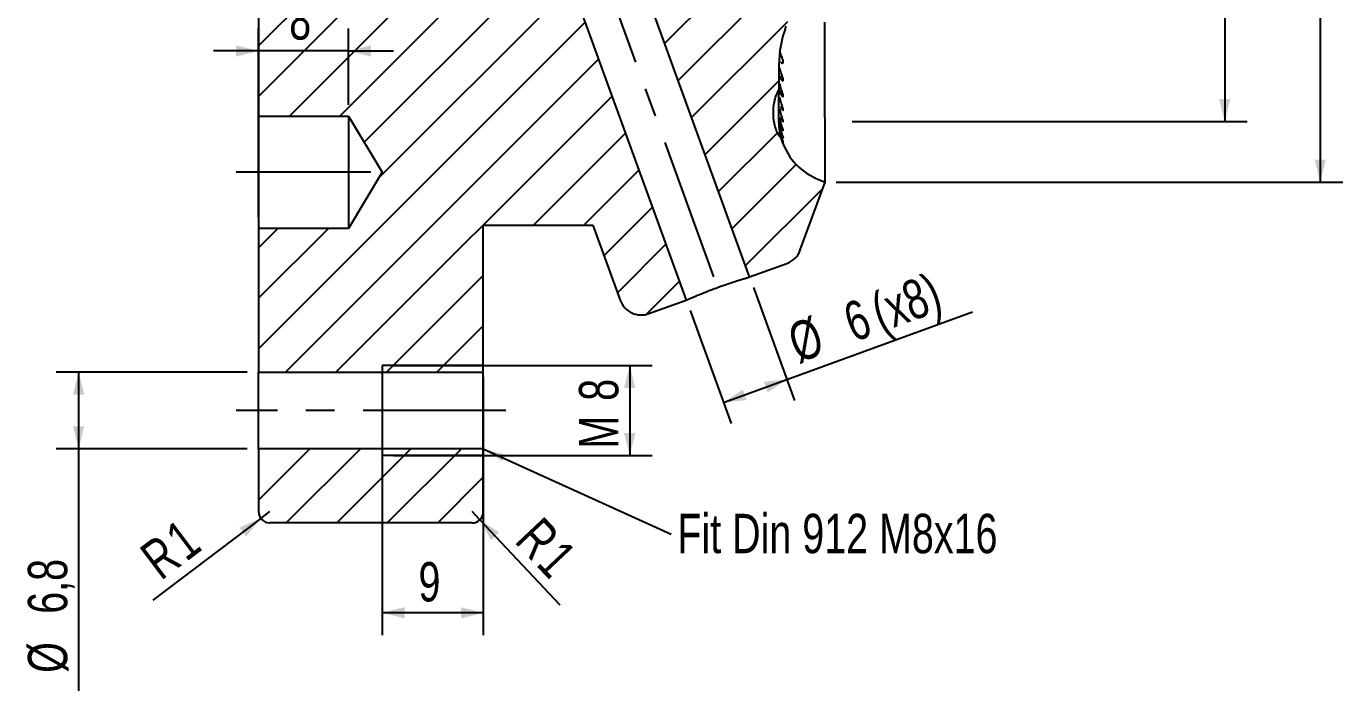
# Model space of a CAD drawing. Header units: millimetres. Extents: x 8 to 3888, y -9869 to 412.
# Drawn here: x 259.3 to 376.4, y 123.8 to 182.9 of the extents above; entities that cross this region are included whole.
import ezdxf

# ---------------------------------------------------------------- set-up
doc = ezdxf.new("R2010")
doc.units = ezdxf.units.MM
doc.linetypes.add('CENTERX2', pattern=[20.319999999999997, 12.7, -2.54, 2.54, -2.54])
for name, color, linetype in [('CENTERLINE', 4, 'CENTERX2'), ('DETAIL', 3, 'Continuous'), ('DIMENSIONS', 2, 'Continuous'), ('HATCH', 3, 'Continuous'), ('TEXT', 2, 'Continuous')]:
    doc.layers.add(name, color=color, linetype=linetype)
doc.layers.add('OUTLINE', color=7, linetype='Continuous', lineweight=25)
doc.styles.add('SLDTEXTSTYLE0', font='TXT', dxfattribs={"width": 0.75})
doc.dimstyles.new('SLDDIMSTYLE1', dxfattribs={"dimtxt": 3.5, "dimasz": 2, "dimexe": 0, "dimexo": 0.0625, "dimgap": 0.875, "dimtad": 1, "dimrnd": 1e-09, "dimzin": 12, "dimdsep": 46, "dimtxsty": 'SLDTEXTSTYLE0', "dimsah": 1, "dimcen": 0.09, "dimadec": 0, "dimazin": 3, "dimtfac": 1, "dimtofl": 0, "dimtmove": 0, "dimatfit": 3, "dimfxl": 0, "dimfrac": 2, "dimtolj": 1, "dimtzin": 12, "dimarcsym": 0})
doc.dimstyles.new('SLDDIMSTYLE10', dxfattribs={"dimtxt": 3.5, "dimasz": 2, "dimexe": 0, "dimexo": 0.0625, "dimgap": 0.875, "dimtad": 1, "dimrnd": 1e-09, "dimzin": 12, "dimdsep": 46, "dimtxsty": 'SLDTEXTSTYLE0', "dimsah": 1, "dimcen": 0.09, "dimadec": 0, "dimazin": 3, "dimtol": 1, "dimtp": 0.05, "dimtfac": 1, "dimtofl": 0, "dimtmove": 0, "dimatfit": 3, "dimfxl": 0, "dimfrac": 2, "dimtolj": 1, "dimarcsym": 0})
doc.dimstyles.new('SLDDIMSTYLE2', dxfattribs={"dimtxt": 3.5, "dimasz": 2, "dimexe": 0, "dimexo": 0.0625, "dimgap": 0.875, "dimtad": 1, "dimrnd": 1e-09, "dimzin": 12, "dimdsep": 46, "dimtxsty": 'SLDTEXTSTYLE0', "dimsah": 1, "dimcen": 0.09, "dimadec": 0, "dimazin": 3, "dimtfac": 1, "dimtmove": 0, "dimatfit": 0, "dimfxl": 0, "dimfrac": 2, "dimtolj": 1, "dimtzin": 12, "dimarcsym": 0})
doc.dimstyles.new('SLDDIMSTYLE3', dxfattribs={"dimtxt": 0.18, "dimasz": 2, "dimexe": 0, "dimexo": 0.0625, "dimgap": 0, "dimtad": 0, "dimtih": 1, "dimtoh": 1, "dimdec": 0, "dimrnd": 1e-09, "dimzin": 0, "dimdsep": 46, "dimtxsty": 'Standard', "dimsah": 1, "dimcen": 0.09, "dimadec": 0, "dimazin": 0, "dimtfac": 2, "dimtdec": 0, "dimtofl": 0, "dimtmove": 0, "dimatfit": 3, "dimfxl": 0, "dimfrac": 2, "dimtolj": 1, "dimtzin": 0, "dimarcsym": 0})
doc.dimstyles.new('SLDDIMSTYLE5', dxfattribs={"dimtxt": 3.5, "dimasz": 2, "dimexe": 0, "dimexo": 0.0625, "dimgap": 0.875, "dimtad": 1, "dimdec": 1, "dimrnd": 1e-09, "dimzin": 12, "dimdsep": 46, "dimtxsty": 'SLDTEXTSTYLE0', "dimsah": 1, "dimcen": 0.09, "dimadec": 0, "dimazin": 3, "dimtfac": 1, "dimtdec": 1, "dimtofl": 0, "dimtmove": 0, "dimatfit": 3, "dimfxl": 0, "dimfrac": 2, "dimtolj": 1, "dimtzin": 12, "dimarcsym": 0})
doc.dimstyles.new('SLDDIMSTYLE8', dxfattribs={"dimtxt": 3.5, "dimasz": 2, "dimexe": 0, "dimexo": 0.0625, "dimgap": 0.875, "dimtad": 1, "dimrnd": 1e-09, "dimzin": 12, "dimdsep": 46, "dimtxsty": 'SLDTEXTSTYLE0', "dimsah": 1, "dimcen": 0, "dimadec": 0, "dimazin": 3, "dimtfac": 1, "dimtofl": 0, "dimtmove": 0, "dimatfit": 3, "dimfxl": 0, "dimfrac": 2, "dimtolj": 1, "dimtzin": 12, "dimarcsym": 0})
pattern_1 = [(45, (0, 0), (-2.245064030267288, 2.245064030267288), [])]

# ---------------------------------------------------------------- blocks, each defined once
blk = doc.blocks.new('_D_10')
at = {"layer": 'DIMENSIONS'}
for p, q in [((279.9708813506584, 165.9565333599356), (279.9708813506584, 182.7452840237611)), ((287.9708813506584, 175.9565333599356), (287.9708813506584, 182.7452840237611)), ((279.9708813506584, 180.7452840237611), (275.9708813506584, 180.7452840237611)), ((287.9708813506584, 180.7452840237611), (279.9708813506584, 180.7452840237611)), ((287.9708813506584, 180.7452840237611), (291.9708813506584, 180.7452840237611))]:
    blk.add_line(p, q, dxfattribs=at)
for points in [[(279.9708813506584, 180.7452840237611), (277.9708813506584, 181.2452840237611), (277.9708813506584, 180.2452840237611)], [(287.9708813506584, 180.7452840237611), (289.9708813506584, 180.2452840237611), (289.9708813506584, 181.2452840237611)]]:
    blk.add_solid(points, dxfattribs=at)
at = {"layer": 'DIMENSIONS', "insert": (282.7031179720062, 185.2570209383398), "char_height": 3.5, "attachment_point": 1, "style": 'SLDTEXTSTYLE0'}
blk.add_mtext('8', dxfattribs=at)
blk = doc.blocks.new('_D_11')
at = {"layer": 'DIMENSIONS'}
for p, q in [((291.9708813506584, 152.7565333599356), (314.9930637496115, 152.7565333599356)), ((312.9930637496115, 152.7565333599356), (312.9930637496115, 144.7565333599356)), ((291.9708813506584, 144.7565333599356), (314.9930637496115, 144.7565333599356))]:
    blk.add_line(p, q, dxfattribs=at)
for points in [[(312.9930637496115, 152.7565333599356), (312.4930637496115, 150.7565333599356), (313.4930637496115, 150.7565333599356)], [(312.9930637496115, 144.7565333599356), (313.4930637496115, 146.7565333599356), (312.4930637496115, 146.7565333599356)]]:
    blk.add_solid(points, dxfattribs=at)
at = {"layer": 'DIMENSIONS', "char_height": 3.5, "attachment_point": 1, "rotation": 90.00000000000041, "style": 'SLDTEXTSTYLE0'}
for s, insert in [('8', (308.4813268350325, 149.6168013668786)), ('M', (308.4813268350325, 145.3607385956861))]:
    blk.add_mtext(s, dxfattribs=dict(at, insert=insert))
blk = doc.blocks.new('_D_12')
at = {"layer": 'DIMENSIONS'}
for p, q in [((290.9708813506584, 151.7565333599356), (290.9708813506584, 128.7565333599359)), ((299.9708813506584, 151.7565333599356), (299.9708813506584, 128.7565333599359)), ((299.9708813506584, 130.7565333599359), (290.9708813506584, 130.7565333599359))]:
    blk.add_line(p, q, dxfattribs=at)
for points in [[(290.9708813506584, 130.7565333599359), (292.9708813506584, 130.2565333599359), (292.9708813506584, 131.2565333599359)], [(299.9708813506584, 130.7565333599359), (297.9708813506584, 131.2565333599359), (297.9708813506584, 130.2565333599359)]]:
    blk.add_solid(points, dxfattribs=at)
at = {"layer": 'DIMENSIONS', "insert": (294.2031179720041, 135.2682702745145), "char_height": 3.5, "attachment_point": 1, "style": 'SLDTEXTSTYLE0'}
blk.add_mtext('9', dxfattribs=at)
blk = doc.blocks.new('_D_13')
at = {"layer": 'DIMENSIONS'}
for p, q in [((278.9708813506584, 152.1565333599356), (261.9708813506596, 152.1565333599356)), ((263.9708813506596, 152.1565333599356), (263.9708813506596, 145.3565333599356)), ((278.9708813506584, 145.3565333599356), (261.9708813506596, 145.3565333599356)), ((263.9708813506596, 145.3565333599356), (263.9708813506596, 123.8282663654274))]:
    blk.add_line(p, q, dxfattribs=at)
for points in [[(263.9708813506596, 152.1565333599356), (263.4708813506596, 150.1565333599356), (264.4708813506596, 150.1565333599356)], [(263.9708813506596, 145.3565333599356), (264.4708813506596, 147.3565333599356), (263.4708813506596, 147.3565333599356)]]:
    blk.add_solid(points, dxfattribs=at)
at = {"layer": 'DIMENSIONS', "char_height": 3.5, "attachment_point": 1, "rotation": 90.00000000000041, "style": 'SLDTEXTSTYLE0'}
for s, insert in [('6,8', (259.4591444360807, 130.6679289341321)), ('%%c', (259.4591442614577, 125.4157663654283))]:
    blk.add_mtext(s, dxfattribs=dict(at, insert=insert))
blk = doc.blocks.new('_D_14')
at = {"layer": 'DIMENSIONS'}
for q in [(280.9708813506584, 139.7565333599356), (270.5572994966029, 131.8960250922835)]:
    blk.add_line((280.1727364710582, 139.1540677997847), q, dxfattribs=at)
blk.add_solid([(280.1727364710582, 139.1540677997847), (278.2752139317824, 138.3482091192828), (278.8776794919333, 137.5500642396827)], dxfattribs=at)
at = {"layer": 'DIMENSIONS', "char_height": 3.5, "attachment_point": 1, "rotation": 37.04668522062692, "style": 'SLDTEXTSTYLE0'}
for s, insert in [('1', (271.4173198909774, 138.051181020855)), ('R', (269.1767752962831, 136.3599455211543))]:
    blk.add_mtext(s, dxfattribs=dict(at, insert=insert))
blk = doc.blocks.new('_D_15')
at = {"layer": 'DIMENSIONS'}
for q in [(298.9708813506584, 139.7565333599356), (306.7901778581397, 131.4607886943607)]:
    blk.add_line((299.6567825015217, 139.0288386359995), q, dxfattribs=at)
blk.add_solid([(299.6567825015217, 139.0288386359995), (300.6647374412802, 137.2304986126957), (301.3924321652163, 137.916399763559)], dxfattribs=at)
at = {"layer": 'DIMENSIONS', "char_height": 3.5, "attachment_point": 1, "rotation": 313.3065188296342, "style": 'SLDTEXTSTYLE0'}
for s, insert in [('R', (305.198984651847, 139.484504755852)), ('1', (307.1244397356798, 137.4417271574812))]:
    blk.add_mtext(s, dxfattribs=dict(at, insert=insert))
blk = doc.blocks.new('_D_18')
at = {"layer": 'DIMENSIONS'}
for p, q in [((331.3708813506584, 234.4315333599356), (376.4182526143529, 234.4315333599356)), ((374.4182526143529, 234.4315333599356), (374.4182526143529, 169.0815333599355)), ((331.3708813506584, 169.0815333599355), (376.4182526143529, 169.0815333599355))]:
    blk.add_line(p, q, dxfattribs=at)
for points in [[(374.4182526143529, 234.4315333599356), (373.9182526143529, 232.4315333599356), (374.9182526143529, 232.4315333599356)], [(374.4182526143529, 169.0815333599355), (374.9182526143529, 171.0815333599355), (373.9182526143529, 171.0815333599355)]]:
    blk.add_solid(points, dxfattribs=at)
at = {"layer": 'DIMENSIONS', "attachment_point": 1, "rotation": 90.00000000000041, "style": 'SLDTEXTSTYLE0'}
for s, insert, char_height in [('0,05', (367.6698888983784, 208.6388078833128), 2.5), ('0', (370.9025277156589, 208.6388078833128), 2.5), ('+', (367.6698888983784, 206.6179738694931), 2.5), ('65,35', (369.8530433484911, 193.6874176690484), 3.5), ('%%c', (369.906515525151, 188.4089802706743), 3.5)]:
    blk.add_mtext(s, dxfattribs=dict(at, insert=insert, char_height=char_height))
blk = doc.blocks.new('_D_22')
at = {"layer": 'DIMENSIONS'}
for p, q in [((324.0029557319019, 159.6960578042535), (327.6624437485971, 149.6416971116184)), ((318.3648000071864, 157.6439369442995), (322.0242880238816, 147.5895762516645)), ((326.9784034619458, 151.5210823531903), (343.4788705879657, 157.5267612385495)), ((321.3402477372303, 149.4689614932363), (326.9784034619458, 151.5210823531903))]:
    blk.add_line(p, q, dxfattribs=at)
for points in [[(326.9784034619458, 151.5210823531903), (324.9280081487111, 151.3068883769319), (325.2700282920368, 150.367195756146)], [(321.3402477372303, 149.4689614932363), (323.390643050465, 149.6831554694946), (323.0486229071392, 150.6228480902806)]]:
    blk.add_solid(points, dxfattribs=at)
at = {"layer": 'DIMENSIONS', "char_height": 3.5, "attachment_point": 1, "rotation": 20.00000000000006, "style": 'SLDTEXTSTYLE0'}
for s, insert in [('(x8)', (334.1473934461743, 158.9885755446333)), ('6', (331.7172436222998, 158.1040733439358)), ('%%c', (326.7754235112924, 156.2484940185837))]:
    blk.add_mtext(s, dxfattribs=dict(at, insert=insert))
blk = doc.blocks.new('_D_28')
at = {"layer": 'DIMENSIONS'}
for p, q in [((332.7708813506584, 229.0517538699773), (367.9206475241508, 229.0517538699773)), ((365.9206475241508, 229.0517538699773), (365.9206475241508, 174.4613128498937)), ((332.7708813506584, 174.4613128498937), (367.9206475241508, 174.4613128498937))]:
    blk.add_line(p, q, dxfattribs=at)
for points in [[(365.9206475241508, 229.0517538699773), (365.4206475241508, 227.0517538699773), (366.4206475241508, 227.0517538699773)], [(365.9206475241508, 174.4613128498937), (366.4206475241508, 176.4613128498937), (365.4206475241508, 176.4613128498937)]]:
    blk.add_solid(points, dxfattribs=at)
at = {"layer": 'DIMENSIONS', "char_height": 3.5, "attachment_point": 1, "rotation": 90.00000000000041, "style": 'SLDTEXTSTYLE0'}
for s, insert in [('54,59', (361.3554382582881, 198.5770018154902)), ('%%c', (361.408910434948, 193.2985644171161))]:
    blk.add_mtext(s, dxfattribs=dict(at, insert=insert))
blk = doc.blocks.new('SW_NOTE_0_8')
at = {"layer": 'TEXT', "color": 0, "insert": (0.5581265737221175, 1.795794930032318), "char_height": 3.5, "attachment_point": 1, "style": 'SLDTEXTSTYLE0'}
blk.add_mtext('Fit Din 912 M8x16', dxfattribs=at)

msp = doc.modelspace()

# ---------------------------------------------------------------- hatches: boundary and pattern name
at = {"layer": 'HATCH'}
h = msp.add_hatch(dxfattribs=at)
h.set_pattern_fill('ANSI31', color=256, angle=2.8e-322, style=0)
h.set_pattern_definition(pattern_1)
edge = h.paths.add_edge_path(flags=0)
edge.add_arc((331.7708813506584, 174.4613128498937), 5.500000000000004, 195.6816209522313, 245.9417110458421, ccw=False)
edge.add_spline(control_points=[(326.4755996076636, 172.9747089139696), (326.3818706576812, 173.0776327991733), (326.2997959545445, 173.1918323814646), (326.228608302382, 173.3114599718851), (326.0653417091534, 173.5858220073057), (325.955463969745, 173.8939884944569), (325.8842425423113, 174.2052086982016), (325.8300243708279, 174.4421288356337), (325.797214317585, 174.6845380957607), (325.781581677695, 174.9270796019199), (325.7468125113701, 175.4665256601458), (325.7897588880114, 176.0222358048057), (325.9425054735211, 176.5407716524358), (326.0049421644191, 176.7527283539882), (326.0875965890057, 176.9606366085564), (326.1953735343175, 177.1535306565789), (326.2192546955397, 177.1962720225203), (326.2444086045351, 177.2383313670971), (326.2708813506582, 177.2795178689705)], knot_values=[0.01025878460960252, 0.01025878460960252, 0.01025878460960252, 0.01025878460960252, 0.01066271376726993, 0.01066271376726993, 0.01066271376726993, 0.01159370611774433, 0.01159370611774433, 0.01159370611774433, 0.01229768589868918, 0.01229768589868918, 0.01229768589868918, 0.01391938207922408, 0.01391938207922408, 0.01391938207922408, 0.01457430172564328, 0.01457430172564328, 0.01457430172564328, 0.0147190332722622, 0.0147190332722622, 0.0147190332722622, 0.0147190332722622], weights=[1, 1, 1, 1, 1, 1, 1, 1, 1, 1, 1, 1, 1, 1, 1, 1, 1, 1, 1], degree=3, periodic=0)
edge.add_line((326.2708813506584, 177.2795178689703), (326.2708813506584, 179.4613128498937))
edge.add_arc((336.2708813506584, 179.4613128498937), 9.999999999999982, 159.6574743762003, 180, ccw=False)
edge.add_arc((276.1362741517348, 201.7565333599355), 54.13460719892363, 339.6574743762025, 380.3425256237991)
edge.add_arc((336.2708813506584, 224.0517538699773), 9.999999999999982, 180, 200.3425256237989, ccw=False)
edge.add_line((326.2708813506584, 224.0517538699773), (326.2708813506584, 226.2335488509003))
edge.add_spline(control_points=[(326.2708813506584, 226.2335488509003), (326.2243926243737, 226.3058763685408), (326.1819500606803, 226.3809226043928), (326.1432935482221, 226.4577219893134), (325.9827717803599, 226.7766326269843), (325.884711222529, 227.1290542158227), (325.8293102203107, 227.4817608385708), (325.7721421327579, 227.8457174870492), (325.7578849611277, 228.2183308956049), (325.781581677695, 228.5859871179512), (325.8086946267642, 229.00664642757), (325.8867213953814, 229.4318232618602), (326.0432520590031, 229.8232150324972), (326.1223518521565, 230.0209974182803), (326.2230653065591, 230.212649507632), (326.3494399678272, 230.3841257287017), (326.3888446729791, 230.4375934876972), (326.4308788616577, 230.4892498949626), (326.4755996076636, 230.5383578059015)], knot_values=[0.01008354593281403, 0.01008354593281403, 0.01008354593281403, 0.01008354593281403, 0.01034069382614303, 0.01034069382614303, 0.01034069382614303, 0.01141725541604664, 0.01141725541604664, 0.01141725541604664, 0.01252402870765931, 0.01252402870765931, 0.01252402870765931, 0.01378862520496022, 0.01378862520496022, 0.01378862520496022, 0.0144227343578868, 0.0144227343578868, 0.0144227343578868, 0.01461984725788585, 0.01461984725788585, 0.01461984725788585, 0.01461984725788585], weights=[1, 1, 1, 1, 1, 1, 1, 1, 1, 1, 1, 1, 1, 1, 1, 1, 1, 1, 1], degree=3, periodic=0)
edge.add_arc((331.7708813506584, 229.0517538699773), 5.500000000000004, 114.05828895415729, 164.3183790477671, ccw=False)
edge.add_arc((339.6708813506584, 211.3565333599355), 24.87861782736332, 111.95109022685821, 114.0582889541572, ccw=False)
edge.add_line((330.3708813506584, 234.4315333599356), (328.1710610753553, 240.4754898931896))
edge.add_arc((326.2916758337834, 239.7914496065382), 2, 19.99999999999953, 69.9999999999981)
edge.add_line((326.9757161204348, 241.67083484811), (323.6609355885762, 242.8773162948317))
edge.add_line((323.6609355885762, 242.8773162948317), (312.6978671674805, 212.7565333599355))
edge.add_line((312.6978671674805, 212.7565333599355), (316.9708813506584, 212.7565333599356))
edge.add_line((316.9708813506584, 212.7565333599356), (323.5803481599616, 201.7565333599355))
edge.add_line((323.5803481599616, 201.7565333599355), (316.9708813506584, 190.7565333599355))
edge.add_line((316.9708813506584, 190.7565333599355), (312.6978671674805, 190.7565333599355))
edge.add_line((312.6978671674805, 190.7565333599355), (323.6609355885762, 160.6357504250394))
edge.add_line((323.6609355885762, 160.6357504250394), (326.9757161204348, 161.842231871761))
edge.add_arc((326.2916758337834, 163.7216171133329), 2, 290.0000000000024, 340.0000000000013)
edge.add_line((328.1710610753553, 163.0375768266815), (330.3708813506584, 169.0815333599355))
edge.add_arc((339.6708813506584, 192.1565333599355), 24.87861782736332, 245.941711045842, 248.0489097731409, ccw=False)
h = msp.add_hatch(dxfattribs=at)
h.set_pattern_fill('ANSI31', color=256, angle=2.8e-322, style=0)
h.set_pattern_definition(pattern_1)
edge = h.paths.add_edge_path(flags=0)
edge.add_line((306.312800532625, 190.7565333599355), (304.9708813506584, 190.7565333599355))
edge.add_line((304.9708813506584, 190.7565333599355), (304.9708813506584, 188.9065333599355))
edge.add_line((304.9708813506584, 188.9065333599355), (281.4708813506584, 188.9065333599355))
edge.add_line((281.4708813506584, 188.9065333599355), (279.9708813506584, 187.4065333599355))
edge.add_line((279.9708813506584, 187.4065333599355), (279.9708813506584, 174.9565333599355))
edge.add_line((279.9708813506584, 174.9565333599355), (287.9708813506584, 174.9565333599355))
edge.add_line((287.9708813506584, 174.9565333599355), (290.9751844457962, 169.9565333599355))
edge.add_line((290.9751844457962, 169.9565333599355), (287.9708813506584, 164.9565333599355))
edge.add_line((287.9708813506584, 164.9565333599355), (279.9708813506584, 164.9565333599355))
edge.add_line((279.9708813506584, 164.9565333599355), (279.9708813506584, 152.1565333599355))
edge.add_line((279.9708813506584, 152.1565333599355), (299.9708813506584, 152.1565333599355))
edge.add_line((299.9708813506584, 152.1565333599355), (299.9708813506584, 165.2315333599355))
edge.add_line((299.9708813506584, 165.2315333599355), (309.7208813506584, 165.2315333599355))
edge.add_line((309.7208813506584, 165.2315333599355), (312.1445738037789, 158.5724930732842))
edge.add_arc((314.0239590453507, 159.2565333599356), 2, 200.0000000000014, 290.0000000000006)
edge.add_line((314.707999332002, 157.3771481183637), (318.0227798638607, 158.5836295650854))
edge.add_line((318.0227798638607, 158.5836295650854), (306.312800532625, 190.7565333599355))
h = msp.add_hatch(dxfattribs=at)
h.set_pattern_fill('ANSI31', color=256, angle=2.8e-322, style=0)
h.set_pattern_definition(pattern_1)
edge = h.paths.add_edge_path(flags=0)
edge.add_line((299.9708813506584, 145.3565333599355), (279.9708813506584, 145.3565333599355))
edge.add_line((279.9708813506584, 145.3565333599355), (279.9708813506584, 139.7565333599356))
edge.add_arc((280.9708813506584, 139.7565333599356), 1, 180, 270.0000000000008)
edge.add_line((280.9708813506584, 138.7565333599355), (298.9708813506584, 138.7565333599355))
edge.add_arc((298.9708813506584, 139.7565333599356), 1, 270.0000000000008, 360.0000000000008)
edge.add_line((299.9708813506584, 139.7565333599356), (299.9708813506584, 145.3565333599355))

# ---------------------------------------------------------------- linework, layer by layer
at = {"layer": 'CENTERLINE'}
for p, q in [((309.167031838023, 191.6860104989436), (320.8418577262184, 159.6096899950624)), ((289.9708813506584, 169.9565333599355), (277.9708813506584, 169.9565333599355)), ((301.9708813506584, 148.7565333599356), (277.9708813506584, 148.7565333599356))]:
    msp.add_line(p, q, dxfattribs=at)
at = {"layer": 'DETAIL'}
for p, q in [((299.9708813506584, 152.7565333599356), (290.9708813506584, 152.7565333599356)), ((290.9708813506584, 152.7565333599356), (290.9708813506584, 144.7565333599356)), ((299.9708813506584, 144.7565333599356), (290.9708813506584, 144.7565333599356))]:
    msp.add_line(p, q, dxfattribs=at)
at = {"layer": 'OUTLINE'}
for p, q in [((306.3128005646641, 190.7565334195402), (318.0227798343176, 158.5836300009992)), ((323.6609359205241, 160.6357508653905), (312.6978671693715, 190.7565334195402)), ((279.9708831057424, 187.4065335223582), (279.9708831057424, 174.9565341824796)), ((330.3244958565111, 183.3008175099399), (330.3244958565111, 174.8155375326183)), ((326.2708817542071, 179.4613135362175), (326.2708817542071, 177.2795171791818)), ((326.341701385426, 178.5321181023624), (326.4198132724042, 178.2699321711567)), ((326.3378401220317, 177.2456039989498), (326.4198132724042, 176.9420598948505)), ((326.2708817542071, 174.4739768410232), (326.2708817542071, 176.7532770836856)), ((279.9708831057424, 174.9565341824796), (287.9708806917543, 174.9565341824796)), ((279.9708831057424, 174.9565341824796), (279.9708831057424, 164.9565325433519)), ((287.9708806917543, 174.9565341824796), (290.9751838937873, 169.9565315002706)), ((287.9708806917543, 174.9565341824796), (287.9708806917543, 164.9565325433519)), ((330.3708813086624, 169.0815315896776), (330.3708813086624, 174.8020501190927)), ((290.9751838937873, 169.9565315002706), (287.9708806917543, 164.9565325433519)), ((328.1710610658402, 163.0375759059694), (330.3708813086624, 169.0815315896776)), ((299.970881727385, 165.2315334731844), (309.7208814628894, 165.2315334731844)), ((299.970881727385, 152.1565319353845), (299.970881727385, 165.2315334731844)), ((309.7208814628894, 165.2315334731844), (312.1445737828972, 158.5724913830068)), ((287.9708806917543, 164.9565325433519), (279.9708831057424, 164.9565325433519)), ((279.9708831057424, 164.9565325433519), (279.9708831057424, 152.1565319353845)), ((323.6609359205241, 160.6357508653905), (326.9757159919018, 161.842230832031)), ((314.7079992972786, 157.3771463090685), (318.0227798343176, 158.5836300009992)), ((279.9708831057424, 152.1565319353845), (299.970881727385, 152.1565319353845)), ((279.9708831057424, 145.3565323108938), (279.9708831057424, 152.1565319353845)), ((299.970881727385, 145.3565323108938), (299.970881727385, 152.1565319353845)), ((299.970881727385, 145.3565323108938), (279.9708831057424, 145.3565323108938)), ((279.9708831057424, 145.3565323108938), (279.9708831057424, 139.7565343732145)), ((299.970881727385, 139.7565343732145), (299.970881727385, 145.3565323108938)), ((298.9708815634722, 138.7565323466566), (280.97088140701, 138.7565323466566))]:
    msp.add_line(p, q, dxfattribs=at)
for centre, radius, start, end in [((336.2708813506584, 179.4613128498937), 10, 159.6574743762011, 180), ((331.7708813506584, 174.4613128498937), 5.500000000000011, 195.6816209522321, 245.9417110458429), ((339.6708813506584, 192.1565333599355), 24.87861782736334, 245.9417110458428, 248.0489097731417), ((326.2916758337834, 163.7216171133329), 2.000000000000048, 290.0000000000024, 340.0000000000013), ((314.0239590453507, 159.2565333599356), 1.999999999999995, 200.0000000000001, 290.0000000000009), ((280.9708813506584, 139.7565333599356), 1, 179.9999999999984, 269.9999999999976), ((298.9708813506584, 139.7565333599356), 1, 270.0000000000008, 1.628443996909321e-12)]:
    msp.add_arc(centre, radius, start, end, dxfattribs=at)
for points, knots in [([(326.4198128901114, 179.7765515120426), (326.4606794627545, 179.7146599678261), (326.5087753631395, 179.670648126541), (326.5788239631925, 179.6568345656993), (326.6021404998481, 179.6606661696945), (326.6305682896306, 179.69255892243), (326.6389063230097, 179.7076199370887), (326.6497996743188, 179.7528883213411), (326.6523125113638, 179.7845696024304), (326.6437125960911, 179.8689696721836), (326.6316689480844, 179.922617134174), (326.6017730287522, 180.0234238213914), (326.5845746133168, 180.0713901916209), (326.5349085007032, 180.2039912119327), (326.5032881578097, 180.2810004360297), (326.4191665292618, 180.4987820995846), (326.3745311483117, 180.6307049100962), (326.3415714437976, 180.7647475109532)], [0, 0, 0, 0, 0.2499999999999983, 0.2499999999999983, 0.3749999999999952, 0.3749999999999952, 0.4374999999999952, 0.4374999999999952, 0.4999999999999952, 0.4999999999999952, 0.5624999999999952, 0.5624999999999952, 0.6249999999999952, 0.6249999999999952, 0.7499999999999959, 0.7499999999999959, 1, 1, 1, 1]), ([(326.4198128901114, 178.2699318424081), (326.4606427590508, 178.1913719684273), (326.5087350403121, 178.1299012452599), (326.5787349852516, 178.0894289367133), (326.602044557007, 178.0841702962529), (326.630500524507, 178.1025863518902), (326.6388413573782, 178.1131474044624), (326.6497935794956, 178.1500738208769), (326.6522959010421, 178.1775571004267), (326.6438215936067, 178.2557810699776), (326.6318395273728, 178.307996978237), (326.6020567859833, 178.4088956029504), (326.5848952084318, 178.4582051651575), (326.5352152409712, 178.596444576613), (326.5036849382677, 178.6786429476487), (326.4192881550171, 178.9142532668698), (326.3744846215733, 179.0599403829781), (326.3415714437984, 179.2068180814891)], [0, 0, 0, 0, 0.2500000000000011, 0.2500000000000011, 0.3750000000000002, 0.3750000000000002, 0.4374999999999997, 0.4374999999999997, 0.4999999999999993, 0.4999999999999993, 0.5624999999999988, 0.5624999999999988, 0.6249999999999983, 0.6249999999999983, 0.7499999999999981, 0.7499999999999981, 1, 1, 1, 1]), ([(326.4755996076636, 172.9747089139696), (326.3461819222299, 173.1168226472549), (326.2391248455708, 173.2799649611533), (326.0638894249182, 173.6222374190264), (325.9956496120371, 173.8008400467234), (325.8335188125781, 174.3530575410073), (325.7828670892321, 174.7455919417764), (325.7626934088964, 175.4946657576721), (325.7901509742768, 175.8654585880242), (325.9409741965769, 176.5974799120037), (326.0676362407789, 176.96330756499), (326.2708813506582, 177.2795178689705)], [0, 0, 0, 0, 0.125, 0.125, 0.25, 0.25, 0.5, 0.5, 0.75, 0.75, 1, 1, 1, 1]), ([(326.2708817542071, 176.7532770836856), (326.2708817542071, 176.8996686244363), (326.2708817542071, 177.0854537321009), (326.2708817542071, 177.2439026813778), (326.2708817542071, 177.2774999344852)], [0, 0, 0, 0, 0.7879616541437222, 1, 1, 1, 1]), ([(326.4198128901114, 176.9420593919195), (326.4608360294176, 176.8469252885018), (326.5088410462314, 176.7689365863326), (326.5783186948805, 176.702485062501), (326.601146492489, 176.6882136598749), (326.629897881808, 176.6924085472843), (326.6383065796506, 176.6981405707116), (326.6496086353522, 176.7258778970737), (326.6523197281561, 176.7483264331341), (326.6442665145105, 176.8199563236414), (326.6325892152898, 176.8697406549197), (326.6026374318913, 176.9711893472233), (326.5854730358075, 177.0215335929797), (326.53555834605, 177.1649875874671), (326.5041781850789, 177.2514858080762), (326.4189337680541, 177.5049299167098), (326.374588866761, 177.6612185014472), (326.3415714437979, 177.820505601192)], [0, 0, 0, 0, 0.2500000000000035, 0.2500000000000035, 0.3750000000000052, 0.3750000000000052, 0.4375000000000052, 0.4375000000000052, 0.5000000000000051, 0.5000000000000051, 0.562500000000005, 0.562500000000005, 0.6250000000000049, 0.6250000000000049, 0.7500000000000041, 0.7500000000000041, 1, 1, 1, 1]), ([(326.4198128901112, 175.8030400717172), (326.4605288376055, 175.6932559285598), (326.5085436296594, 175.5985058395088), (326.578370760917, 175.5059535616578), (326.6016953896619, 175.4827330912895), (326.630042084002, 175.4736684574166), (326.6384888992897, 175.4749560053), (326.6496423089786, 175.4938044134994), (326.6523531269368, 175.5114094234069), (326.6442028112769, 175.5766038918099), (326.6324746569587, 175.6241208708868), (326.602634659701, 175.7237930561683), (326.5854706384799, 175.7747624515987), (326.5358221467328, 175.9207932536167), (326.5039805814543, 176.0128036915958), (326.4193884387298, 176.2778004061028), (326.3746740862031, 176.4459028909623), (326.3415714437977, 176.6163607451063)], [0, 0, 0, 0, 0.249999999999999, 0.249999999999999, 0.3750000000000003, 0.3750000000000003, 0.4375, 0.4375, 0.4999999999999998, 0.4999999999999998, 0.5624999999999996, 0.5624999999999996, 0.6249999999999992, 0.6249999999999992, 0.7499999999999983, 0.7499999999999983, 1, 1, 1, 1]), ([(326.4198128901114, 174.8615425065852), (326.4609009558035, 174.7360953337538), (326.508463944999, 174.6268793493388), (326.5787342676503, 174.5087047899746), (326.6019939881699, 174.4769861367006), (326.6301783417484, 174.454780924552), (326.6384356402428, 174.451542957166), (326.6496239943951, 174.4612568982268), (326.652304738646, 174.4749124652054), (326.6441918753327, 174.5319669589172), (326.6323907026828, 174.577255104574), (326.602668873588, 174.6744163503739), (326.5855124649268, 174.7256022890406), (326.5355236557389, 174.8748623758102), (326.5041436219125, 174.9689405916125), (326.4193442295291, 175.246047668118), (326.3745305058335, 175.4244079795489), (326.3415714437977, 175.6035477826697)], [0, 0, 0, 0, 0.249999999999995, 0.249999999999995, 0.3749999999999917, 0.3749999999999917, 0.4374999999999911, 0.4374999999999911, 0.4999999999999905, 0.4999999999999905, 0.5624999999999899, 0.5624999999999899, 0.6249999999999892, 0.6249999999999892, 0.7499999999999917, 0.7499999999999917, 1, 1, 1, 1]), ([(326.6430051671481, 173.636288553679), (326.649775644705, 173.6354873195643), (326.6530241330431, 173.6448283618772), (326.6415298703959, 173.7062782539873), (326.6258762045969, 173.7586772670254), (326.5902563926014, 173.8687512992383), (326.5706952600318, 173.9265787061909), (326.5337076907042, 174.0387128850488), (326.5156758979855, 174.0945900867003), (326.4649474769063, 174.2587487085046), (326.4350990917465, 174.3650124930378), (326.3827892316218, 174.5773087646025), (326.3603459313678, 174.6831412871543), (326.3415714437977, 174.7897748320806)], [0, 0, 0, 0, 0.1249999999999995, 0.1249999999999995, 0.249999999999999, 0.249999999999999, 0.3749999999999985, 0.3749999999999985, 0.499999999999998, 0.499999999999998, 0.749999999999999, 0.749999999999999, 1, 1, 1, 1]), ([(326.4198128901114, 173.5982163088077), (326.4605336312985, 173.4477753460102), (326.5085106778634, 173.308833575671), (326.5783463150447, 173.1440674682005), (326.6016149213732, 173.0955229156867), (326.630117554941, 173.046579584756), (326.6384564919589, 173.0344191916376), (326.6495344655747, 173.0258602764505), (326.6523247729853, 173.0297292079043), (326.6442649004439, 173.0706257399075), (326.6325663647014, 173.1093423328155), (326.6028081538193, 173.2002479880512), (326.5856138941626, 173.2508084176856), (326.5359318729272, 173.4001801697745), (326.5040978554778, 173.5003670690156), (326.4194805738197, 173.7934441672787), (326.3746208073435, 173.9868731502513), (326.3415714437978, 174.1812351968624)], [0, 0, 0, 0, 0.2500000000000002, 0.2500000000000002, 0.3750000000000007, 0.3750000000000007, 0.4375000000000014, 0.4375000000000014, 0.5000000000000022, 0.5000000000000022, 0.5625000000000029, 0.5625000000000029, 0.6250000000000037, 0.6250000000000037, 0.7500000000000012, 0.7500000000000012, 1, 1, 1, 1]), ([(326.4477333918686, 173.1132493669298), (326.4347235097931, 173.157813968634), (326.3880108611132, 173.3178254561249), (326.3610343305954, 173.4798705105693), (326.3415710002656, 173.5967845970895)], [0, 0, 0, 0, 0.2785087646082887, 1, 1, 1, 1]), ([(326.4198132724042, 174.1247327381876), (326.4375350275095, 174.0686187492816), (326.4918921882467, 173.8965027767701), (326.5749921034381, 173.7107059773781), (326.6137410647311, 173.6698388781374), (326.6222567230935, 173.6608577275779)], [0, 0, 0, 0, 0.274007930821289, 0.8404524862443834, 1, 1, 1, 1]), ([(326.4755994946236, 172.9747095460203), (326.512300456385, 172.854070368915), (326.5699468889365, 172.6645816511184), (326.629886930084, 172.5106824873317), (326.6491272838019, 172.4642927267527), (326.651758638286, 172.4598992428133), (326.6431689579861, 172.4839931953319), (326.6259719566531, 172.5304788439945), (326.5941325792243, 172.6182317362037), (326.5331253928393, 172.7909742109124), (326.4942214567866, 172.9403817241804), (326.4686620727653, 173.0385405326393)], [0, 0, 0, 0, 0.2928102944586754, 0.4599189797703118, 0.5207713991354526, 0.5821165477915188, 0.6245414536904028, 0.6670382683471912, 0.722121251047655, 0.817437247320406, 1, 1, 1, 1]), ([(326.4863562703604, 173.0566864216831), (326.493706545921, 173.0307730982911), (326.5321881515761, 172.895106580246), (326.5940842675626, 172.7449577988909), (326.6401507950064, 172.6463504940528), (326.6516001027569, 172.6321632944314), (326.6493076182612, 172.6477607940527), (326.6364701266777, 172.6886706647809), (326.6150625124494, 172.7516163421266), (326.5779696899876, 172.8575967277206), (326.5495160299563, 172.9475782571755), (326.5322006240959, 173.0023362988737)], [0, 0, 0, 0, 0.07619096420604612, 0.3988898939739512, 0.5605039957907078, 0.6279461625279027, 0.6960420964657219, 0.746214115604088, 0.7962689936018186, 0.8760199897563561, 1, 1, 1, 1]), ([(318.0227798638607, 158.5836295650854), (318.0227798638608, 158.5836295650854), (318.0947545298234, 158.6154612902442), (318.3694273505924, 158.7347012676123), (318.5760368119378, 158.823699212568), (318.9623733834482, 158.9851845283949), (319.1022426004563, 159.0429856970303), (319.4039978024958, 159.1657169297221), (319.5676158066485, 159.2313170102467), (319.9046454879598, 159.3640181398306), (320.0790518423403, 159.4315446588487), (320.4399682017857, 159.5685670517579), (320.6254130306499, 159.6376228600478), (321.1761916870374, 159.8385771706625), (321.5491010310367, 159.9688382613261), (322.0628168514262, 160.141297811164), (322.2298388545435, 160.1961547070284), (322.5407718177352, 160.296409785563), (322.6848293200063, 160.3418893905328), (322.9499931659572, 160.4243095027015), (323.0711988739634, 160.461264793247), (323.2795035329395, 160.5240115077369), (323.3681997510422, 160.550301473249), (323.5862326327433, 160.6144275225556), (323.6609355885761, 160.6357504250394), (323.6609355885762, 160.6357504250394)], [0, 0, 0, 0, 0.1250000000000002, 0.1250000000000002, 0.2500000000000003, 0.2500000000000003, 0.3125000000000006, 0.3125000000000006, 0.3750000000000007, 0.3750000000000007, 0.4375000000000009, 0.4375000000000009, 0.5000000000000011, 0.5000000000000011, 0.6250000000000007, 0.6250000000000007, 0.6875000000000006, 0.6875000000000006, 0.7500000000000004, 0.7500000000000004, 0.8125000000000003, 0.8125000000000003, 0.8750000000000001, 0.8750000000000001, 1, 1, 1, 1])]:
    msp.add_open_spline(points, degree=3, knots=knots, dxfattribs=at)
for points in [[(330.3244965000956, 174.8155366031807), (330.3399513440791, 174.8110298734078), (330.3554129606351, 174.8065342291466), (330.3708813506584, 174.8020496718619)], [(326.3415714437982, 173.5967840919635), (326.2946102911152, 173.8855018297037), (326.2708813506584, 174.1778734024066), (326.2708813506584, 174.4739769327649)]]:
    msp.add_open_spline(points, degree=3, dxfattribs=at)

# ---------------------------------------------------------------- block references
at = {"layer": 'TEXT'}
msp.add_blockref('SW_NOTE_0_8', (316.6699741156158, 137.7668247949909), dxfattribs=at)

# ---------------------------------------------------------------- dimensions: what is measured, and where the dimension line sits
at = {"layer": 'DIMENSIONS'}
for base, p1, p2, angle, text, dimstyle, picture, middle in [((374.418252614354, 169.0815333599355), (330.3708813506584, 234.4315333599356), (330.3708813506584, 169.0815333599355), 90.0000000000002, '%%c<>', 'SLDDIMSTYLE10', '_D_18', (374.418252614354, 201.7565333599355)), ((365.9206475241518, 174.4613128498937), (331.7708813506584, 229.0517538699773), (331.7708813506584, 174.4613128498937), 90.0000000000002, '%%c<>', 'SLDDIMSTYLE1', '_D_28', (365.9206475241518, 201.7565333599355)), ((326.9784034619457, 151.5210823531906), (318.0227798638607, 158.5836295650854), (323.6609355885762, 160.6357504250394), 20.00000000000009, '%%c<>(x8)', 'SLDDIMSTYLE1', '_D_22', (335.8986995325767, 154.7678046037421)), ((312.9930637496097, 144.7565333599356), (290.9708813506584, 152.7565333599356), (290.9708813506584, 144.7565333599356), 90.0000000000002, 'M<>', 'SLDDIMSTYLE1', '_D_11', (312.9930637496097, 148.7565333599356)), ((263.9708813506581, 145.3565333599356), (279.9708813506584, 152.1565333599356), (279.9708813506584, 145.3565333599356), 90.0000000000002, '%%c<>', 'SLDDIMSTYLE5', '_D_13', (263.9708813506581, 131.2565333599355))]:
    dim = msp.add_linear_dim(base=base, p1=p1, p2=p2, angle=angle, text=text, dimstyle=dimstyle, dxfattribs=at)
    dim.commit()
    dim.dimension.update_dxf_attribs({"geometry": picture, "text_midpoint": middle, "dimtype": 160})
for base, p1, p2, dimstyle, picture, middle in [((279.9708813506584, 180.7452840237616), (287.9708813506584, 174.9565333599356), (279.9708813506584, 164.9565333599356), 'SLDDIMSTYLE2', '_D_10', (283.9708813506584, 180.7452840237616)), ((290.9708813506584, 130.7565333599355), (299.9708813506584, 152.7565333599356), (290.9708813506584, 152.7565333599356), 'SLDDIMSTYLE1', '_D_12', (295.4708813506584, 130.7565333599355))]:
    dim = msp.add_linear_dim(base=base, p1=p1, p2=p2, dimstyle=dimstyle, dxfattribs=at)
    dim.commit()
    dim.dimension.update_dxf_attribs({"geometry": picture, "text_midpoint": middle, "dimtype": 160})
for center, mpoint, picture, middle in [((280.9708813506584, 139.7565333599356), (280.1727364710582, 139.1540677997847), '_D_14', (273.6457552973931, 134.2272938360611)), ((298.9708813506584, 139.7565333599356), (299.6567825015217, 139.0288386359995), '_D_15', (304.1825803832816, 134.2272938360614))]:
    dim = msp.add_radius_dim(center=center, mpoint=mpoint, dimstyle='SLDDIMSTYLE8', dxfattribs=at)
    dim.commit()
    dim.dimension.update_dxf_attribs({"geometry": picture, "text_midpoint": middle, "dimtype": 164})

# ---------------------------------------------------------------- leaders
at = {"layer": 'TEXT'}
msp.add_leader([(299.9708813506584, 145.3565333599356), (316.6699741156158, 137.7668247949909)], dimstyle='SLDDIMSTYLE3', dxfattribs=at)

doc.saveas('drawing.dxf')
